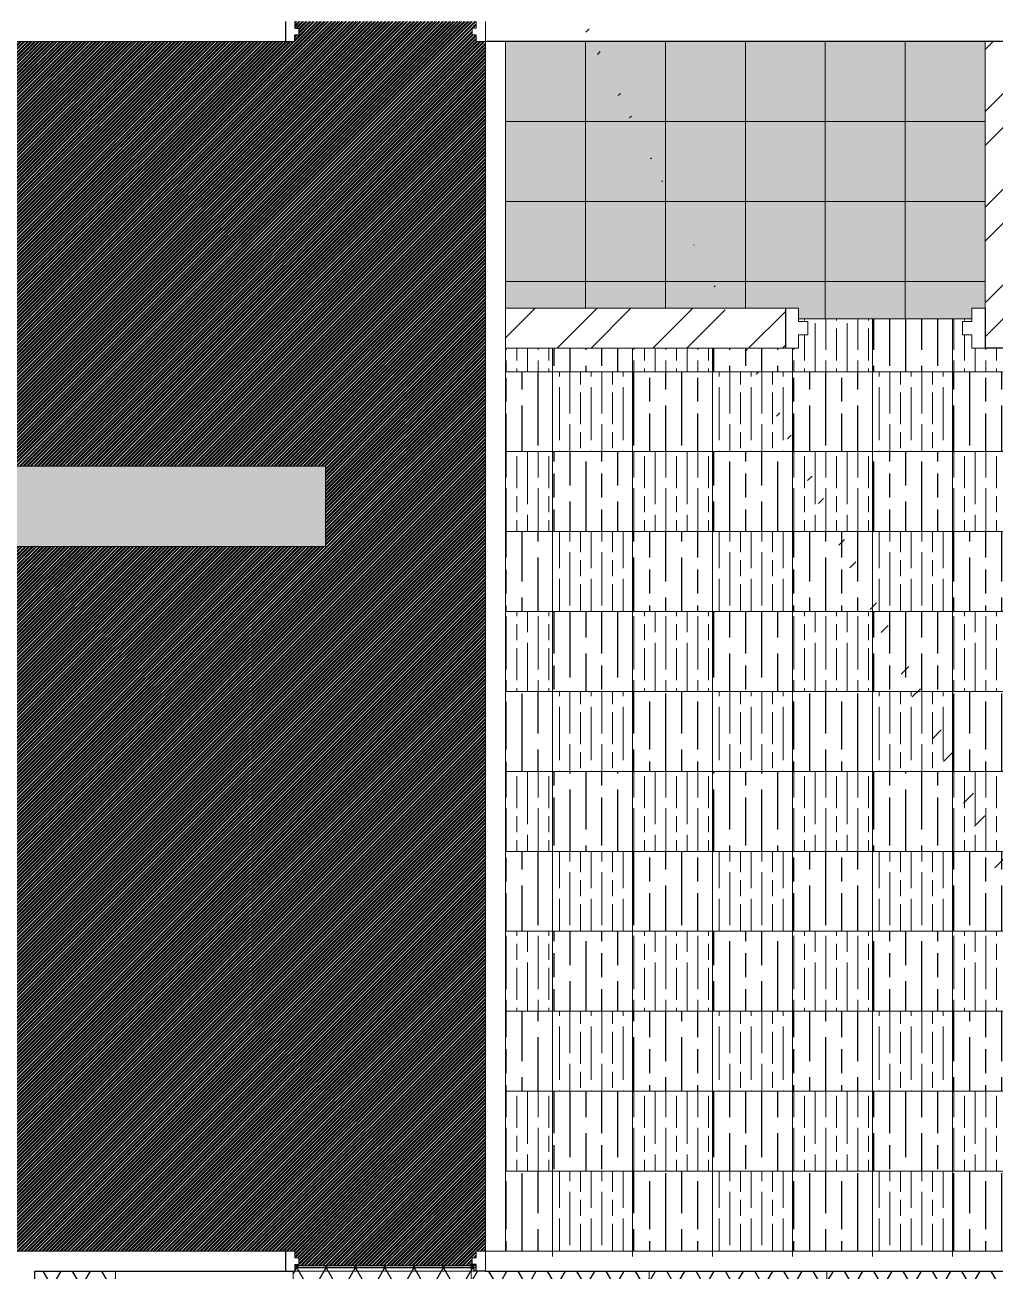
# Model space of a CAD drawing. Header units: millimetres. Extents: x 86441 to 190201, y 16532 to 98188.
# Drawn here: x 170754 to 174394, y 88460 to 93136 of the extents above; entities that cross this region are included whole.
import ezdxf

# ---------------------------------------------------------------- set-up
doc = ezdxf.new("R2010")
doc.units = ezdxf.units.MM
doc.header["$LTSCALE"] = 0.1
doc.layers.add('COLUMN', color=1, linetype='Continuous', lineweight=0)
pattern_1 = [(45, (64319.126, 59517.099), (-6.7351921, 6.7351921), []), (45, (64323.6165, 59517.099), (-6.7351921, 6.7351921), [])]
pattern_2 = [(90, (64319.13, 59517.1), (120, -7e-15), [200, -40]), (90, (64359.13, 59477.1), (120, -7e-15), [120, -30, 60, -30]), (90, (64399.13, 59417.1), (120, -7e-15), [200, -40])]
pattern_3 = [(90, (64319.13, 59517.1), (180, -1e-14), [300, -60]), (90, (64379.13, 59457.1), (180, -1e-14), [180, -45, 90, -45]), (90, (64439.13, 59367.1), (180, -1e-14), [300, -60])]

msp = doc.modelspace()

# ---------------------------------------------------------------- hatches: boundary and pattern name
at = {"true_color": 0x939598, "transparency": 33554687}
h = msp.add_hatch(dxfattribs=at)
h.set_pattern_fill('ANSI32', color=252)
h.set_pattern_definition(pattern_1)
h.paths.add_polyline_path([(172482, 93073.4), (172447, 93073.4), (172447, 93098.4), (172432, 93098.4), (172432, 93123.4), (172447, 93123.4), (172447, 93148.4), (172428.6, 93148.4), (171767, 93148.4), (171767, 93123.4), (171782, 93123.4), (171782, 93098.4), (171767, 93098.4), (171767, 93073.4), (171732, 93073.4), (171019, 93073.4), (170717, 93073.4), (170717, 91480.7), (171882, 91480.7), (171882, 91178.7), (170717, 91178.7), (170717, 90933.7), (170717, 90178.7), (170717, 90078.7), (170717, 88534.7), (171019, 88534.7), (171767, 88534.7), (171767, 88509.7), (171782, 88509.7), (171782, 88479.7), (172428.6, 88479.7), (172432, 88479.7), (172432, 88509.7), (172447, 88509.7), (172447, 88534.7), (172482, 88534.7)])
at = {"lineweight": 0, "true_color": 0x939598, "transparency": 33554658}
h = msp.add_hatch(color=252, dxfattribs=at)
h.dxf.hatch_style = 1
h.paths.add_polyline_path([(172857, 93073.4), (172557, 93073.4), (172557, 92773.4), (172857, 92773.4)])
at = {"true_color": 0x000000, "transparency": 33554687}
h = msp.add_hatch(color=18, dxfattribs=at)
h.dxf.hatch_style = 1
h.paths.add_polyline_path([(173157, 93073.4), (172857, 93073.4), (172857, 92773.4), (173157, 92773.4)])
at = {"lineweight": 0, "true_color": 0x939598, "transparency": 33554658}
h = msp.add_hatch(color=252, dxfattribs=at)
h.dxf.hatch_style = 1
h.paths.add_polyline_path([(173457, 93073.4), (173157, 93073.4), (173157, 92773.4), (173457, 92773.4)])
at = {"true_color": 0x000000, "transparency": 33554687}
h = msp.add_hatch(color=18, dxfattribs=at)
h.dxf.hatch_style = 1
h.paths.add_polyline_path([(173757, 93073.4), (173457, 93073.4), (173457, 92773.4), (173757, 92773.4)])
at = {"lineweight": 0, "true_color": 0x939598, "transparency": 33554658}
h = msp.add_hatch(color=252, dxfattribs=at)
h.dxf.hatch_style = 1
h.paths.add_polyline_path([(174057, 93073.4), (173757, 93073.4), (173757, 92773.4), (174057, 92773.4)])
at = {"true_color": 0x000000, "transparency": 33554687}
h = msp.add_hatch(color=18, dxfattribs=at)
h.dxf.hatch_style = 1
h.paths.add_polyline_path([(174357, 93073.4), (174057, 93073.4), (174057, 92773.4), (174357, 92773.4)])
h = msp.add_hatch(color=18, dxfattribs=at)
h.dxf.hatch_style = 1
h.paths.add_polyline_path([(172857, 92773.4), (172557, 92773.4), (172557, 92473.4), (172857, 92473.4)])
at = {"lineweight": 0, "true_color": 0x939598, "transparency": 33554658}
h = msp.add_hatch(color=252, dxfattribs=at)
h.dxf.hatch_style = 1
h.paths.add_polyline_path([(173157, 92773.4), (172857, 92773.4), (172857, 92473.4), (173157, 92473.4)])
at = {"true_color": 0x000000, "transparency": 33554687}
h = msp.add_hatch(color=18, dxfattribs=at)
h.dxf.hatch_style = 1
h.paths.add_polyline_path([(173457, 92773.4), (173157, 92773.4), (173157, 92473.4), (173457, 92473.4)])
at = {"lineweight": 0, "true_color": 0x939598, "transparency": 33554658}
h = msp.add_hatch(color=252, dxfattribs=at)
h.dxf.hatch_style = 1
h.paths.add_polyline_path([(173757, 92773.4), (173457, 92773.4), (173457, 92473.4), (173757, 92473.4)])
at = {"true_color": 0x000000, "transparency": 33554687}
h = msp.add_hatch(color=18, dxfattribs=at)
h.dxf.hatch_style = 1
h.paths.add_polyline_path([(174057, 92773.4), (173757, 92773.4), (173757, 92473.4), (174057, 92473.4)])
at = {"lineweight": 0, "true_color": 0x939598, "transparency": 33554658}
h = msp.add_hatch(color=252, dxfattribs=at)
h.dxf.hatch_style = 1
h.paths.add_polyline_path([(174357, 92773.4), (174057, 92773.4), (174057, 92473.4), (174357, 92473.4)])
h = msp.add_hatch(color=252, dxfattribs=at)
h.dxf.hatch_style = 1
h.paths.add_polyline_path([(172857, 92473.4), (172557, 92473.4), (172557, 92173.4), (172857, 92173.4)])
at = {"true_color": 0x000000, "transparency": 33554687}
h = msp.add_hatch(color=18, dxfattribs=at)
h.dxf.hatch_style = 1
h.paths.add_polyline_path([(173157, 92473.4), (172857, 92473.4), (172857, 92173.4), (173157, 92173.4)])
at = {"lineweight": 0, "true_color": 0x939598, "transparency": 33554658}
h = msp.add_hatch(color=252, dxfattribs=at)
h.dxf.hatch_style = 1
h.paths.add_polyline_path([(173457, 92473.4), (173157, 92473.4), (173157, 92173.4), (173457, 92173.4)])
at = {"true_color": 0x000000, "transparency": 33554687}
h = msp.add_hatch(color=18, dxfattribs=at)
h.dxf.hatch_style = 1
h.paths.add_polyline_path([(173757, 92473.4), (173457, 92473.4), (173457, 92173.4), (173757, 92173.4)])
at = {"lineweight": 0, "true_color": 0x939598, "transparency": 33554658}
h = msp.add_hatch(color=252, dxfattribs=at)
h.dxf.hatch_style = 1
h.paths.add_polyline_path([(174057, 92473.4), (173757, 92473.4), (173757, 92173.4), (174057, 92173.4)])
at = {"true_color": 0x000000, "transparency": 33554687}
h = msp.add_hatch(color=18, dxfattribs=at)
h.dxf.hatch_style = 1
h.paths.add_polyline_path([(174357, 92473.4), (174057, 92473.4), (174057, 92173.4), (174357, 92173.4)])
h = msp.add_hatch(color=18, dxfattribs=at)
h.dxf.hatch_style = 1
h.paths.add_polyline_path([(172857, 92173.4), (172557, 92173.4), (172557, 92073.4), (172857, 92073.4)])
at = {"lineweight": 0, "true_color": 0x939598, "transparency": 33554658}
h = msp.add_hatch(color=252, dxfattribs=at)
h.dxf.hatch_style = 1
h.paths.add_polyline_path([(173157, 92173.4), (172857, 92173.4), (172857, 92073.4), (173157, 92073.4)])
at = {"true_color": 0x000000, "transparency": 33554687}
h = msp.add_hatch(color=18, dxfattribs=at)
h.dxf.hatch_style = 1
h.paths.add_polyline_path([(173457, 92173.4), (173157, 92173.4), (173157, 92073.4), (173457, 92073.4)])
at = {"lineweight": 0, "true_color": 0x939598, "transparency": 33554658}
h = msp.add_hatch(color=252, dxfattribs=at)
h.dxf.hatch_style = 1
h.paths.add_polyline_path([(173757, 92173.4), (173457, 92173.4), (173457, 92073.4), (173657, 92073.4), (173657, 92033.4), (173757, 92033.4)])
at = {"true_color": 0x000000, "transparency": 33554687}
h = msp.add_hatch(color=18, dxfattribs=at)
h.dxf.hatch_style = 1
h.paths.add_polyline_path([(174057, 92173.4), (173757, 92173.4), (173757, 92033.4), (174057, 92033.4)])
at = {"lineweight": 0, "true_color": 0x939598, "transparency": 33554658}
h = msp.add_hatch(color=252, dxfattribs=at)
h.dxf.hatch_style = 1
h.paths.add_polyline_path([(174357, 92173.4), (174057, 92173.4), (174057, 92033.4), (174307, 92033.4), (174307, 92073.4), (174357, 92073.4)])
at = {"lineweight": 0, "true_color": 0x636466, "transparency": 33554687}
h = msp.add_hatch(dxfattribs=at)
h.set_pattern_fill('GOST_WOOD', color=251, scale=20)
h.set_pattern_definition(pattern_2)
h.paths.add_polyline_path([(174534, 92134.7), (174507, 92134.7), (174507, 91923.4), (174357, 91923.4), (174307, 91923.4), (174307, 91973.4), (174272, 91973.4), (174272, 92023.4), (174307, 92023.4), (174307, 92033.4), (174234, 92033.4), (174234, 91834.7), (174534, 91834.7)])
h = msp.add_hatch(dxfattribs=at)
h.set_pattern_fill('GOST_WOOD', color=251, scale=20)
h.set_pattern_definition(pattern_2)
h.paths.add_polyline_path([(173934, 92033.4), (173657, 92033.4), (173657, 92023.4), (173692, 92023.4), (173692, 91973.4), (173657, 91973.4), (173657, 91923.4), (173634, 91923.4), (173634, 91834.7), (173934, 91834.7)])
at = {"true_color": 0xffffff, "transparency": 33554610}
h = msp.add_hatch(dxfattribs=at)
h.set_pattern_fill('GOST_WOOD', scale=30)
h.set_pattern_definition(pattern_3)
h.paths.add_polyline_path([(174234, 92033.4), (173934, 92033.4), (173934, 91834.7), (174234, 91834.7)])
at = {"lineweight": 0, "true_color": 0x636466, "transparency": 33554687}
h = msp.add_hatch(dxfattribs=at)
h.set_pattern_fill('GOST_WOOD', color=251, scale=20)
h.set_pattern_definition(pattern_2)
h.paths.add_polyline_path([(172734, 91923.4), (172557, 91923.4), (172557, 91834.7), (172734, 91834.7)])
at = {"true_color": 0xffffff, "transparency": 33554610}
h = msp.add_hatch(dxfattribs=at)
h.set_pattern_fill('GOST_WOOD', scale=30)
h.set_pattern_definition(pattern_3)
h.paths.add_polyline_path([(173034, 91923.4), (172734, 91923.4), (172734, 91834.7), (173034, 91834.7)])
at = {"lineweight": 0, "true_color": 0x636466, "transparency": 33554687}
h = msp.add_hatch(dxfattribs=at)
h.set_pattern_fill('GOST_WOOD', color=251, scale=20)
h.set_pattern_definition(pattern_2)
h.paths.add_polyline_path([(173334, 91923.4), (173034, 91923.4), (173034, 91834.7), (173334, 91834.7)])
at = {"true_color": 0xffffff, "transparency": 33554610}
h = msp.add_hatch(dxfattribs=at)
h.set_pattern_fill('GOST_WOOD', scale=30)
h.set_pattern_definition(pattern_3)
h.paths.add_polyline_path([(173634, 91923.4), (173607, 91923.4), (173334, 91923.4), (173334, 91834.7), (173634, 91834.7)])
h = msp.add_hatch(dxfattribs=at)
h.set_pattern_fill('GOST_WOOD', scale=30)
h.set_pattern_definition(pattern_3)
h.paths.add_polyline_path([(172734, 91834.7), (172557, 91834.7), (172557, 91534.7), (172734, 91534.7)])
at = {"lineweight": 0, "true_color": 0x636466, "transparency": 33554687}
h = msp.add_hatch(dxfattribs=at)
h.set_pattern_fill('GOST_WOOD', color=251, scale=20)
h.set_pattern_definition(pattern_2)
h.paths.add_polyline_path([(173034, 91834.7), (172734, 91834.7), (172734, 91534.7), (173034, 91534.7)])
at = {"true_color": 0xffffff, "transparency": 33554610}
h = msp.add_hatch(dxfattribs=at)
h.set_pattern_fill('GOST_WOOD', scale=30)
h.set_pattern_definition(pattern_3)
h.paths.add_polyline_path([(173334, 91834.7), (173034, 91834.7), (173034, 91534.7), (173334, 91534.7)])
at = {"lineweight": 0, "true_color": 0x636466, "transparency": 33554687}
h = msp.add_hatch(dxfattribs=at)
h.set_pattern_fill('GOST_WOOD', color=251, scale=20)
h.set_pattern_definition(pattern_2)
h.paths.add_polyline_path([(173634, 91834.7), (173334, 91834.7), (173334, 91534.7), (173634, 91534.7)])
at = {"true_color": 0xffffff, "transparency": 33554610}
h = msp.add_hatch(dxfattribs=at)
h.set_pattern_fill('GOST_WOOD', scale=30)
h.set_pattern_definition(pattern_3)
h.paths.add_polyline_path([(173934, 91834.7), (173634, 91834.7), (173634, 91534.7), (173934, 91534.7)])
at = {"lineweight": 0, "true_color": 0x636466, "transparency": 33554687}
h = msp.add_hatch(dxfattribs=at)
h.set_pattern_fill('GOST_WOOD', color=251, scale=20)
h.set_pattern_definition(pattern_2)
h.paths.add_polyline_path([(174234, 91834.7), (173934, 91834.7), (173934, 91534.7), (174234, 91534.7)])
at = {"true_color": 0xffffff, "transparency": 33554610}
h = msp.add_hatch(dxfattribs=at)
h.set_pattern_fill('GOST_WOOD', scale=30)
h.set_pattern_definition(pattern_3)
h.paths.add_polyline_path([(174534, 91834.7), (174234, 91834.7), (174234, 91534.7), (174534, 91534.7)])
at = {"lineweight": 0, "true_color": 0x636466, "transparency": 33554687}
h = msp.add_hatch(dxfattribs=at)
h.set_pattern_fill('GOST_WOOD', color=251, scale=20)
h.set_pattern_definition(pattern_2)
h.paths.add_polyline_path([(172734, 91534.7), (172557, 91534.7), (172557, 91234.7), (172734, 91234.7)])
at = {"true_color": 0xffffff, "transparency": 33554610}
h = msp.add_hatch(dxfattribs=at)
h.set_pattern_fill('GOST_WOOD', scale=30)
h.set_pattern_definition(pattern_3)
h.paths.add_polyline_path([(173034, 91534.7), (172734, 91534.7), (172734, 91234.7), (173034, 91234.7)])
at = {"lineweight": 0, "true_color": 0x636466, "transparency": 33554687}
h = msp.add_hatch(dxfattribs=at)
h.set_pattern_fill('GOST_WOOD', color=251, scale=20)
h.set_pattern_definition(pattern_2)
h.paths.add_polyline_path([(173334, 91534.7), (173034, 91534.7), (173034, 91234.7), (173334, 91234.7)])
at = {"true_color": 0xffffff, "transparency": 33554610}
h = msp.add_hatch(dxfattribs=at)
h.set_pattern_fill('GOST_WOOD', scale=30)
h.set_pattern_definition(pattern_3)
h.paths.add_polyline_path([(173634, 91534.7), (173334, 91534.7), (173334, 91234.7), (173634, 91234.7)])
at = {"lineweight": 0, "true_color": 0x636466, "transparency": 33554687}
h = msp.add_hatch(dxfattribs=at)
h.set_pattern_fill('GOST_WOOD', color=251, scale=20)
h.set_pattern_definition(pattern_2)
h.paths.add_polyline_path([(173934, 91534.7), (173634, 91534.7), (173634, 91234.7), (173934, 91234.7)])
at = {"true_color": 0xffffff, "transparency": 33554610}
h = msp.add_hatch(dxfattribs=at)
h.set_pattern_fill('GOST_WOOD', scale=30)
h.set_pattern_definition(pattern_3)
h.paths.add_polyline_path([(174234, 91534.7), (173934, 91534.7), (173934, 91234.7), (174234, 91234.7)])
at = {"lineweight": 0, "true_color": 0x636466, "transparency": 33554687}
h = msp.add_hatch(dxfattribs=at)
h.set_pattern_fill('GOST_WOOD', color=251, scale=20)
h.set_pattern_definition(pattern_2)
h.paths.add_polyline_path([(174534, 91534.7), (174234, 91534.7), (174234, 91234.7), (174534, 91234.7)])
at = {"true_color": 0xffffff, "transparency": 33554610}
h = msp.add_hatch(dxfattribs=at)
h.set_pattern_fill('GOST_WOOD', scale=30)
h.set_pattern_definition(pattern_3)
h.paths.add_polyline_path([(172734, 91234.7), (172557, 91234.7), (172557, 90934.7), (172734, 90934.7)])
at = {"lineweight": 0, "true_color": 0x636466, "transparency": 33554687}
h = msp.add_hatch(dxfattribs=at)
h.set_pattern_fill('GOST_WOOD', color=251, scale=20)
h.set_pattern_definition(pattern_2)
h.paths.add_polyline_path([(173034, 91234.7), (172734, 91234.7), (172734, 90934.7), (173034, 90934.7)])
at = {"true_color": 0xffffff, "transparency": 33554610}
h = msp.add_hatch(dxfattribs=at)
h.set_pattern_fill('GOST_WOOD', scale=30)
h.set_pattern_definition(pattern_3)
h.paths.add_polyline_path([(173334, 91234.7), (173034, 91234.7), (173034, 90934.7), (173334, 90934.7)])
at = {"lineweight": 0, "true_color": 0x636466, "transparency": 33554687}
h = msp.add_hatch(dxfattribs=at)
h.set_pattern_fill('GOST_WOOD', color=251, scale=20)
h.set_pattern_definition(pattern_2)
h.paths.add_polyline_path([(173634, 91234.7), (173334, 91234.7), (173334, 90934.7), (173634, 90934.7)])
at = {"true_color": 0xffffff, "transparency": 33554610}
h = msp.add_hatch(dxfattribs=at)
h.set_pattern_fill('GOST_WOOD', scale=30)
h.set_pattern_definition(pattern_3)
h.paths.add_polyline_path([(173934, 91234.7), (173634, 91234.7), (173634, 90934.7), (173934, 90934.7)])
at = {"lineweight": 0, "true_color": 0x636466, "transparency": 33554687}
h = msp.add_hatch(dxfattribs=at)
h.set_pattern_fill('GOST_WOOD', color=251, scale=20)
h.set_pattern_definition(pattern_2)
h.paths.add_polyline_path([(174234, 91234.7), (173934, 91234.7), (173934, 90934.7), (174234, 90934.7)])
at = {"true_color": 0xffffff, "transparency": 33554610}
h = msp.add_hatch(dxfattribs=at)
h.set_pattern_fill('GOST_WOOD', scale=30)
h.set_pattern_definition(pattern_3)
h.paths.add_polyline_path([(174534, 91234.7), (174234, 91234.7), (174234, 90934.7), (174534, 90934.7)])
at = {"lineweight": 0, "true_color": 0x636466, "transparency": 33554687}
h = msp.add_hatch(dxfattribs=at)
h.set_pattern_fill('GOST_WOOD', color=251, scale=20)
h.set_pattern_definition(pattern_2)
h.paths.add_polyline_path([(172734, 90934.7), (172557, 90934.7), (172557, 90634.7), (172734, 90634.7)])
at = {"true_color": 0xffffff, "transparency": 33554610}
h = msp.add_hatch(dxfattribs=at)
h.set_pattern_fill('GOST_WOOD', scale=30)
h.set_pattern_definition(pattern_3)
h.paths.add_polyline_path([(173034, 90934.7), (172734, 90934.7), (172734, 90634.7), (173034, 90634.7)])
at = {"lineweight": 0, "true_color": 0x636466, "transparency": 33554687}
h = msp.add_hatch(dxfattribs=at)
h.set_pattern_fill('GOST_WOOD', color=251, scale=20)
h.set_pattern_definition(pattern_2)
h.paths.add_polyline_path([(173334, 90934.7), (173034, 90934.7), (173034, 90634.7), (173334, 90634.7)])
at = {"true_color": 0xffffff, "transparency": 33554610}
h = msp.add_hatch(dxfattribs=at)
h.set_pattern_fill('GOST_WOOD', scale=30)
h.set_pattern_definition(pattern_3)
h.paths.add_polyline_path([(173634, 90934.7), (173334, 90934.7), (173334, 90634.7), (173634, 90634.7)])
at = {"lineweight": 0, "true_color": 0x636466, "transparency": 33554687}
h = msp.add_hatch(dxfattribs=at)
h.set_pattern_fill('GOST_WOOD', color=251, scale=20)
h.set_pattern_definition(pattern_2)
h.paths.add_polyline_path([(173934, 90934.7), (173634, 90934.7), (173634, 90634.7), (173934, 90634.7)])
at = {"true_color": 0xffffff, "transparency": 33554610}
h = msp.add_hatch(dxfattribs=at)
h.set_pattern_fill('GOST_WOOD', scale=30)
h.set_pattern_definition(pattern_3)
h.paths.add_polyline_path([(174234, 90934.7), (173934, 90934.7), (173934, 90634.7), (174234, 90634.7)])
at = {"lineweight": 0, "true_color": 0x636466, "transparency": 33554687}
h = msp.add_hatch(dxfattribs=at)
h.set_pattern_fill('GOST_WOOD', color=251, scale=20)
h.set_pattern_definition(pattern_2)
h.paths.add_polyline_path([(174534, 90934.7), (174234, 90934.7), (174234, 90634.7), (174534, 90634.7)])
at = {"true_color": 0xffffff, "transparency": 33554610}
h = msp.add_hatch(dxfattribs=at)
h.set_pattern_fill('GOST_WOOD', scale=30)
h.set_pattern_definition(pattern_3)
h.paths.add_polyline_path([(172734, 90634.7), (172557, 90634.7), (172557, 90334.7), (172734, 90334.7)])
at = {"lineweight": 0, "true_color": 0x636466, "transparency": 33554687}
h = msp.add_hatch(dxfattribs=at)
h.set_pattern_fill('GOST_WOOD', color=251, scale=20)
h.set_pattern_definition(pattern_2)
h.paths.add_polyline_path([(173034, 90634.7), (172734, 90634.7), (172734, 90334.7), (173034, 90334.7)])
at = {"true_color": 0xffffff, "transparency": 33554610}
h = msp.add_hatch(dxfattribs=at)
h.set_pattern_fill('GOST_WOOD', scale=30)
h.set_pattern_definition(pattern_3)
h.paths.add_polyline_path([(173334, 90634.7), (173034, 90634.7), (173034, 90334.7), (173334, 90334.7)])
at = {"lineweight": 0, "true_color": 0x636466, "transparency": 33554687}
h = msp.add_hatch(dxfattribs=at)
h.set_pattern_fill('GOST_WOOD', color=251, scale=20)
h.set_pattern_definition(pattern_2)
h.paths.add_polyline_path([(173634, 90634.7), (173334, 90634.7), (173334, 90334.7), (173634, 90334.7)])
at = {"true_color": 0xffffff, "transparency": 33554610}
h = msp.add_hatch(dxfattribs=at)
h.set_pattern_fill('GOST_WOOD', scale=30)
h.set_pattern_definition(pattern_3)
h.paths.add_polyline_path([(173934, 90634.7), (173634, 90634.7), (173634, 90334.7), (173934, 90334.7)])
at = {"lineweight": 0, "true_color": 0x636466, "transparency": 33554687}
h = msp.add_hatch(dxfattribs=at)
h.set_pattern_fill('GOST_WOOD', color=251, scale=20)
h.set_pattern_definition(pattern_2)
h.paths.add_polyline_path([(174234, 90634.7), (173934, 90634.7), (173934, 90334.7), (174234, 90334.7)])
at = {"true_color": 0xffffff, "transparency": 33554610}
h = msp.add_hatch(dxfattribs=at)
h.set_pattern_fill('GOST_WOOD', scale=30)
h.set_pattern_definition(pattern_3)
h.paths.add_polyline_path([(174534, 90634.7), (174234, 90634.7), (174234, 90334.7), (174534, 90334.7)])
at = {"lineweight": 0, "true_color": 0x636466, "transparency": 33554687}
h = msp.add_hatch(dxfattribs=at)
h.set_pattern_fill('GOST_WOOD', color=251, scale=20)
h.set_pattern_definition(pattern_2)
h.paths.add_polyline_path([(172734, 90334.7), (172557, 90334.7), (172557, 90034.7), (172734, 90034.7)])
at = {"true_color": 0xffffff, "transparency": 33554610}
h = msp.add_hatch(dxfattribs=at)
h.set_pattern_fill('GOST_WOOD', scale=30)
h.set_pattern_definition(pattern_3)
h.paths.add_polyline_path([(173034, 90334.7), (172734, 90334.7), (172734, 90034.7), (173034, 90034.7)])
at = {"lineweight": 0, "true_color": 0x636466, "transparency": 33554687}
h = msp.add_hatch(dxfattribs=at)
h.set_pattern_fill('GOST_WOOD', color=251, scale=20)
h.set_pattern_definition(pattern_2)
h.paths.add_polyline_path([(173334, 90334.7), (173034, 90334.7), (173034, 90034.7), (173334, 90034.7)])
at = {"true_color": 0xffffff, "transparency": 33554610}
h = msp.add_hatch(dxfattribs=at)
h.set_pattern_fill('GOST_WOOD', scale=30)
h.set_pattern_definition(pattern_3)
h.paths.add_polyline_path([(173634, 90334.7), (173334, 90334.7), (173334, 90034.7), (173634, 90034.7)])
at = {"lineweight": 0, "true_color": 0x636466, "transparency": 33554687}
h = msp.add_hatch(dxfattribs=at)
h.set_pattern_fill('GOST_WOOD', color=251, scale=20)
h.set_pattern_definition(pattern_2)
h.paths.add_polyline_path([(173934, 90334.7), (173634, 90334.7), (173634, 90034.7), (173934, 90034.7)])
at = {"true_color": 0xffffff, "transparency": 33554610}
h = msp.add_hatch(dxfattribs=at)
h.set_pattern_fill('GOST_WOOD', scale=30)
h.set_pattern_definition(pattern_3)
h.paths.add_polyline_path([(174234, 90334.7), (173934, 90334.7), (173934, 90034.7), (174234, 90034.7)])
at = {"lineweight": 0, "true_color": 0x636466, "transparency": 33554687}
h = msp.add_hatch(dxfattribs=at)
h.set_pattern_fill('GOST_WOOD', color=251, scale=20)
h.set_pattern_definition(pattern_2)
h.paths.add_polyline_path([(174534, 90334.7), (174234, 90334.7), (174234, 90034.7), (174534, 90034.7)])
at = {"true_color": 0xffffff, "transparency": 33554610}
h = msp.add_hatch(dxfattribs=at)
h.set_pattern_fill('GOST_WOOD', scale=30)
h.set_pattern_definition(pattern_3)
h.paths.add_polyline_path([(172734, 90034.7), (172557, 90034.7), (172557, 89734.7), (172734, 89734.7)])
at = {"lineweight": 0, "true_color": 0x636466, "transparency": 33554687}
h = msp.add_hatch(dxfattribs=at)
h.set_pattern_fill('GOST_WOOD', color=251, scale=20)
h.set_pattern_definition(pattern_2)
h.paths.add_polyline_path([(173034, 90034.7), (172734, 90034.7), (172734, 89734.7), (173034, 89734.7)])
at = {"true_color": 0xffffff, "transparency": 33554610}
h = msp.add_hatch(dxfattribs=at)
h.set_pattern_fill('GOST_WOOD', scale=30)
h.set_pattern_definition(pattern_3)
h.paths.add_polyline_path([(173334, 90034.7), (173034, 90034.7), (173034, 89734.7), (173334, 89734.7)])
at = {"lineweight": 0, "true_color": 0x636466, "transparency": 33554687}
h = msp.add_hatch(dxfattribs=at)
h.set_pattern_fill('GOST_WOOD', color=251, scale=20)
h.set_pattern_definition(pattern_2)
h.paths.add_polyline_path([(173634, 90034.7), (173334, 90034.7), (173334, 89734.7), (173634, 89734.7)])
at = {"true_color": 0xffffff, "transparency": 33554610}
h = msp.add_hatch(dxfattribs=at)
h.set_pattern_fill('GOST_WOOD', scale=30)
h.set_pattern_definition(pattern_3)
h.paths.add_polyline_path([(173934, 90034.7), (173634, 90034.7), (173634, 89734.7), (173934, 89734.7)])
at = {"lineweight": 0, "true_color": 0x636466, "transparency": 33554687}
h = msp.add_hatch(dxfattribs=at)
h.set_pattern_fill('GOST_WOOD', color=251, scale=20)
h.set_pattern_definition(pattern_2)
h.paths.add_polyline_path([(174234, 90034.7), (173934, 90034.7), (173934, 89734.7), (174234, 89734.7)])
at = {"true_color": 0xffffff, "transparency": 33554610}
h = msp.add_hatch(dxfattribs=at)
h.set_pattern_fill('GOST_WOOD', scale=30)
h.set_pattern_definition(pattern_3)
h.paths.add_polyline_path([(174534, 90034.7), (174234, 90034.7), (174234, 89734.7), (174534, 89734.7)])
at = {"lineweight": 0, "true_color": 0x636466, "transparency": 33554687}
h = msp.add_hatch(dxfattribs=at)
h.set_pattern_fill('GOST_WOOD', color=251, scale=20)
h.set_pattern_definition(pattern_2)
h.paths.add_polyline_path([(172734, 89734.7), (172557, 89734.7), (172557, 89434.7), (172734, 89434.7)])
at = {"true_color": 0xffffff, "transparency": 33554610}
h = msp.add_hatch(dxfattribs=at)
h.set_pattern_fill('GOST_WOOD', scale=30)
h.set_pattern_definition(pattern_3)
h.paths.add_polyline_path([(173034, 89734.7), (172734, 89734.7), (172734, 89434.7), (173034, 89434.7)])
at = {"lineweight": 0, "true_color": 0x636466, "transparency": 33554687}
h = msp.add_hatch(dxfattribs=at)
h.set_pattern_fill('GOST_WOOD', color=251, scale=20)
h.set_pattern_definition(pattern_2)
h.paths.add_polyline_path([(173334, 89734.7), (173034, 89734.7), (173034, 89434.7), (173334, 89434.7)])
at = {"true_color": 0xffffff, "transparency": 33554610}
h = msp.add_hatch(dxfattribs=at)
h.set_pattern_fill('GOST_WOOD', scale=30)
h.set_pattern_definition(pattern_3)
h.paths.add_polyline_path([(173634, 89734.7), (173334, 89734.7), (173334, 89434.7), (173634, 89434.7)])
at = {"lineweight": 0, "true_color": 0x636466, "transparency": 33554687}
h = msp.add_hatch(dxfattribs=at)
h.set_pattern_fill('GOST_WOOD', color=251, scale=20)
h.set_pattern_definition(pattern_2)
h.paths.add_polyline_path([(173934, 89734.7), (173634, 89734.7), (173634, 89434.7), (173934, 89434.7)])
at = {"true_color": 0xffffff, "transparency": 33554610}
h = msp.add_hatch(dxfattribs=at)
h.set_pattern_fill('GOST_WOOD', scale=30)
h.set_pattern_definition(pattern_3)
h.paths.add_polyline_path([(174234, 89734.7), (173934, 89734.7), (173934, 89434.7), (174234, 89434.7)])
at = {"lineweight": 0, "true_color": 0x636466, "transparency": 33554687}
h = msp.add_hatch(dxfattribs=at)
h.set_pattern_fill('GOST_WOOD', color=251, scale=20)
h.set_pattern_definition(pattern_2)
h.paths.add_polyline_path([(174534, 89734.7), (174234, 89734.7), (174234, 89434.7), (174534, 89434.7)])
at = {"true_color": 0xffffff, "transparency": 33554610}
h = msp.add_hatch(dxfattribs=at)
h.set_pattern_fill('GOST_WOOD', scale=30)
h.set_pattern_definition(pattern_3)
h.paths.add_polyline_path([(172734, 89434.7), (172557, 89434.7), (172557, 89134.7), (172734, 89134.7)])
at = {"lineweight": 0, "true_color": 0x636466, "transparency": 33554687}
h = msp.add_hatch(dxfattribs=at)
h.set_pattern_fill('GOST_WOOD', color=251, scale=20)
h.set_pattern_definition(pattern_2)
h.paths.add_polyline_path([(173034, 89434.7), (172734, 89434.7), (172734, 89134.7), (173034, 89134.7)])
at = {"true_color": 0xffffff, "transparency": 33554610}
h = msp.add_hatch(dxfattribs=at)
h.set_pattern_fill('GOST_WOOD', scale=30)
h.set_pattern_definition(pattern_3)
h.paths.add_polyline_path([(173334, 89434.7), (173034, 89434.7), (173034, 89134.7), (173334, 89134.7)])
at = {"lineweight": 0, "true_color": 0x636466, "transparency": 33554687}
h = msp.add_hatch(dxfattribs=at)
h.set_pattern_fill('GOST_WOOD', color=251, scale=20)
h.set_pattern_definition(pattern_2)
h.paths.add_polyline_path([(173634, 89434.7), (173334, 89434.7), (173334, 89134.7), (173634, 89134.7)])
at = {"true_color": 0xffffff, "transparency": 33554610}
h = msp.add_hatch(dxfattribs=at)
h.set_pattern_fill('GOST_WOOD', scale=30)
h.set_pattern_definition(pattern_3)
h.paths.add_polyline_path([(173934, 89434.7), (173634, 89434.7), (173634, 89134.7), (173934, 89134.7)])
at = {"lineweight": 0, "true_color": 0x636466, "transparency": 33554687}
h = msp.add_hatch(dxfattribs=at)
h.set_pattern_fill('GOST_WOOD', color=251, scale=20)
h.set_pattern_definition(pattern_2)
h.paths.add_polyline_path([(174234, 89434.7), (173934, 89434.7), (173934, 89134.7), (174234, 89134.7)])
at = {"true_color": 0xffffff, "transparency": 33554610}
h = msp.add_hatch(dxfattribs=at)
h.set_pattern_fill('GOST_WOOD', scale=30)
h.set_pattern_definition(pattern_3)
h.paths.add_polyline_path([(174534, 89434.7), (174234, 89434.7), (174234, 89134.7), (174534, 89134.7)])
at = {"lineweight": 0, "true_color": 0x636466, "transparency": 33554687}
h = msp.add_hatch(dxfattribs=at)
h.set_pattern_fill('GOST_WOOD', color=251, scale=20)
h.set_pattern_definition(pattern_2)
h.paths.add_polyline_path([(172734, 89134.7), (172557, 89134.7), (172557, 88834.7), (172734, 88834.7)])
at = {"true_color": 0xffffff, "transparency": 33554610}
h = msp.add_hatch(dxfattribs=at)
h.set_pattern_fill('GOST_WOOD', scale=30)
h.set_pattern_definition(pattern_3)
h.paths.add_polyline_path([(173034, 89134.7), (172734, 89134.7), (172734, 88834.7), (173034, 88834.7)])
at = {"lineweight": 0, "true_color": 0x636466, "transparency": 33554687}
h = msp.add_hatch(dxfattribs=at)
h.set_pattern_fill('GOST_WOOD', color=251, scale=20)
h.set_pattern_definition(pattern_2)
h.paths.add_polyline_path([(173334, 89134.7), (173034, 89134.7), (173034, 88834.7), (173334, 88834.7)])
at = {"true_color": 0xffffff, "transparency": 33554610}
h = msp.add_hatch(dxfattribs=at)
h.set_pattern_fill('GOST_WOOD', scale=30)
h.set_pattern_definition(pattern_3)
h.paths.add_polyline_path([(173634, 89134.7), (173334, 89134.7), (173334, 88834.7), (173634, 88834.7)])
at = {"lineweight": 0, "true_color": 0x636466, "transparency": 33554687}
h = msp.add_hatch(dxfattribs=at)
h.set_pattern_fill('GOST_WOOD', color=251, scale=20)
h.set_pattern_definition(pattern_2)
h.paths.add_polyline_path([(173934, 89134.7), (173634, 89134.7), (173634, 88834.7), (173934, 88834.7)])
at = {"true_color": 0xffffff, "transparency": 33554610}
h = msp.add_hatch(dxfattribs=at)
h.set_pattern_fill('GOST_WOOD', scale=30)
h.set_pattern_definition(pattern_3)
h.paths.add_polyline_path([(174234, 89134.7), (173934, 89134.7), (173934, 88834.7), (174234, 88834.7)])
at = {"lineweight": 0, "true_color": 0x636466, "transparency": 33554687}
h = msp.add_hatch(dxfattribs=at)
h.set_pattern_fill('GOST_WOOD', color=251, scale=20)
h.set_pattern_definition(pattern_2)
h.paths.add_polyline_path([(174534, 89134.7), (174234, 89134.7), (174234, 88834.7), (174534, 88834.7)])
at = {"true_color": 0xffffff, "transparency": 33554610}
h = msp.add_hatch(dxfattribs=at)
h.set_pattern_fill('GOST_WOOD', scale=30)
h.set_pattern_definition(pattern_3)
h.paths.add_polyline_path([(172734, 88834.7), (172557, 88834.7), (172557, 88534.7), (172734, 88534.7)])
at = {"lineweight": 0, "true_color": 0x636466, "transparency": 33554687}
h = msp.add_hatch(dxfattribs=at)
h.set_pattern_fill('GOST_WOOD', color=251, scale=20)
h.set_pattern_definition(pattern_2)
h.paths.add_polyline_path([(173034, 88834.7), (172734, 88834.7), (172734, 88534.7), (173034, 88534.7)])
at = {"true_color": 0xffffff, "transparency": 33554610}
h = msp.add_hatch(dxfattribs=at)
h.set_pattern_fill('GOST_WOOD', scale=30)
h.set_pattern_definition(pattern_3)
h.paths.add_polyline_path([(173334, 88834.7), (173034, 88834.7), (173034, 88534.7), (173334, 88534.7)])
at = {"lineweight": 0, "true_color": 0x636466, "transparency": 33554687}
h = msp.add_hatch(dxfattribs=at)
h.set_pattern_fill('GOST_WOOD', color=251, scale=20)
h.set_pattern_definition(pattern_2)
h.paths.add_polyline_path([(173634, 88834.7), (173334, 88834.7), (173334, 88534.7), (173634, 88534.7)])
at = {"true_color": 0xffffff, "transparency": 33554610}
h = msp.add_hatch(dxfattribs=at)
h.set_pattern_fill('GOST_WOOD', scale=30)
h.set_pattern_definition(pattern_3)
h.paths.add_polyline_path([(173934, 88834.7), (173634, 88834.7), (173634, 88534.7), (173934, 88534.7)])
at = {"lineweight": 0, "true_color": 0x636466, "transparency": 33554687}
h = msp.add_hatch(dxfattribs=at)
h.set_pattern_fill('GOST_WOOD', color=251, scale=20)
h.set_pattern_definition(pattern_2)
h.paths.add_polyline_path([(174234, 88834.7), (173934, 88834.7), (173934, 88534.7), (174234, 88534.7)])
at = {"true_color": 0xffffff, "transparency": 33554610}
h = msp.add_hatch(dxfattribs=at)
h.set_pattern_fill('GOST_WOOD', scale=30)
h.set_pattern_definition(pattern_3)
h.paths.add_polyline_path([(174534, 88834.7), (174234, 88834.7), (174234, 88534.7), (174534, 88534.7)])
at = {"true_color": 0x004a5e, "transparency": 33554572}
h = msp.add_hatch(dxfattribs=at)
h.set_pattern_fill('NET3', color=138, scale=30)
h.set_pattern_definition([(0, (64319.13, 59517.1), (0, 95.25), []), (60, (64319.13, 59517.1), (-82.48892, 47.625), []), (120, (64319.13, 59517.1), (-82.48892, -47.625), [])])
h.paths.add_polyline_path([(172447, 88479.7), (172428.6, 88479.7), (172428.6, 88459.7), (172447, 88459.7)])
h.paths.add_polyline_path([(172428.6, 88479.7), (171767, 88479.7), (171767, 88459.7), (172428.6, 88459.7)])
h.paths.add_polyline_path([(172428.6, 88459.7), (171761.3, 88459.7), (171761.3, 88197.3), (172428.6, 88197.3)])
at = {"true_color": 0x939598, "transparency": 33554687}
h = msp.add_hatch(dxfattribs=at)
h.set_pattern_fill('ANSI32', color=252)
h.set_pattern_definition(pattern_1)
h.paths.add_polyline_path([(171782, 88484.7), (171767, 88484.7), (171767, 88479.7), (171782, 88479.7)], flags=17)
h = msp.add_hatch(dxfattribs=at)
h.set_pattern_fill('ANSI32', color=252)
h.set_pattern_definition(pattern_1)
h.paths.add_polyline_path([(172447, 88484.7), (172432, 88484.7), (172432, 88479.7), (172447, 88479.7)], flags=17)
at = {"true_color": 0x004a5e, "transparency": 33554572}
h = msp.add_hatch(dxfattribs=at)
h.set_pattern_fill('NET3', color=138, scale=30)
h.set_pattern_definition([(0, (58781.73, 75446.75), (0, 95.25), []), (60, (58781.73, 75446.75), (-82.48892, 47.625), []), (120, (58781.73, 75446.75), (-82.48892, -47.625), [])])
h.paths.add_polyline_path([(171094, 88459.7), (170792, 88459.7), (170792, 88197.3), (171094, 88197.3)])
h = msp.add_hatch(dxfattribs=at)
h.set_pattern_fill('NET3', color=138, scale=30)
h.set_pattern_definition([(0, (60783.65, 75446.75), (0, 95.25), []), (60, (60783.65, 75446.75), (-82.48892, 47.625), []), (120, (60783.65, 75446.75), (-82.48892, -47.625), [])])
h.paths.add_polyline_path([(173095.9, 88459.7), (172428.6, 88459.7), (172428.6, 88197.3), (173095.9, 88197.3)])
h = msp.add_hatch(dxfattribs=at)
h.set_pattern_fill('NET3', color=138, scale=30)
h.set_pattern_definition([(0, (61450.95, 75446.75), (0, 95.25), []), (60, (61450.95, 75446.75), (-82.48892, 47.625), []), (120, (61450.95, 75446.75), (-82.48892, -47.625), [])])
h.paths.add_polyline_path([(173763.2, 88459.7), (173095.9, 88459.7), (173095.9, 88197.3), (173763.2, 88197.3)])
h = msp.add_hatch(dxfattribs=at)
h.set_pattern_fill('NET3', color=138, scale=30)
h.set_pattern_definition([(0, (62118.26, 75446.75), (0, 95.25), []), (60, (62118.26, 75446.75), (-82.48892, 47.625), []), (120, (62118.26, 75446.75), (-82.48892, -47.625), [])])
h.paths.add_polyline_path([(174430.5, 88459.7), (173763.2, 88459.7), (173763.2, 88197.3), (174430.5, 88197.3)])
at = {"layer": 'COLUMN', "true_color": 0xed1f24, "transparency": 33554687}
h = msp.add_hatch(dxfattribs=at)
h.set_pattern_fill('AR-CONC', color=240, scale=2)
h.set_pattern_definition([(50, (64319.13, 59517.1), (364.36934, -31.8782), [38.1, -419.1]), (355, (64319.13, 59517.1), (-70.4868, 382.1137), [30.48, -335.2812]), (100.45144, (64349.5, 59514.44), (293.8825, 350.2355), [32.38, -356.1805]), (46.1842, (64319.13, 59618.7), (542.158, -84.0847), [57.15, -628.65]), (96.63556, (64364.3, 59611.7), (474.8083, 494.8522), [48.57, -534.2712]), (351.18415, (64319.1, 59618.7), (474.8083, 494.8522), [45.72, -502.9195]), (21, (64369.93, 59593.3), (303.2288, -204.5304), [38.1, -419.1]), (326, (64369.93, 59593.3), (123.604, 368.3759), [30.48, -335.28]), (71.45144, (64395.2, 59576.25), (426.8328, 163.8455), [32.38, -356.1799]), (37.5, (64319.13, 59517.1), (6.1772, 169.11008), [0, -331.216, 0, -340.36, 0, -336.55]), (7.5, (64319.13, 59517.1), (133.63933, 200.36115), [0, -194.056, 0, -323.596, 0, -128.27]), (327.5, (64205.84, 59517.1), (271.18119, -11.45749), [0, -127, 0, -396.24, 0, -525.78]), (317.5, (64155.04, 59517.1), (296.25836, 50.853), [0, -165.1, 0, -263.144, 0, -373.38])])
h.paths.add_polyline_path([(171882, 91480.7), (170717, 91480.7), (170717, 91178.7), (171882, 91178.7)])
h.paths.add_polyline_path([(162418.7, 91220.6), (161253.7, 91220.6), (161253.7, 90918.6), (162416.7, 90918.6)])
h.paths.add_polyline_path([(153621.7, 96693.6), (152341.7, 96693.6), (152341.7, 96314.6), (153621.7, 96314.6), (153621.7, 96340.5)])
h.paths.add_polyline_path([(166967.7, 86283.6), (166584.7, 86283.6), (166584.7, 85052.6), (166967.7, 85052.6)])
h.paths.add_polyline_path([(161555.7, 86216.6), (161253.7, 86216.6), (161253.7, 85052.6), (161555.7, 85052.6)])
h.paths.add_polyline_path([(157693.7, 87150.6), (157391.7, 87150.6), (157391.7, 85986.6), (157693.7, 85986.6)])
h.paths.add_polyline_path([(153621.7, 86365.6), (152341.7, 86365.6), (152341.7, 85986.6), (153621.7, 85986.6)])
h.paths.add_polyline_path([(157693.7, 96463.6), (157693.7, 96693.6), (157391.7, 96693.6), (157391.7, 95529.6), (157693.7, 95529.6)])
h.paths.add_polyline_path([(161555.7, 96693.6), (161253.7, 96693.6), (161253.7, 95529.6), (161555.7, 95529.6)])
h.paths.add_polyline_path([(176431, 86543.7), (176201, 86543.7), (176048, 86543.7), (176048, 86206.4), (176048, 85542.7), (176048, 85312.7), (176431, 85312.7)])
h.paths.add_polyline_path([(171019, 86881.7), (170792, 86881.7), (170717, 86881.7), (170717, 86476.7), (170717, 85312.7), (171019, 85312.7), (171019, 85542.7)])
h.paths.add_polyline_path([(171019, 96723.7), (171019, 96953.7), (170717, 96953.7), (170717, 95789.7), (170792, 95789.7), (170792, 95790.5), (171019, 95790.5), (171019, 96454.1)])
at = {"layer": 'COLUMN', "lineweight": 9, "true_color": 0x636466, "transparency": 33554687}
h = msp.add_hatch(dxfattribs=at)
h.set_pattern_fill('STEEL', color=251, scale=80)
h.set_pattern_definition([(45, (64319.13, 59517.1), (-179.6051, 179.6051), []), (45, (64319.13, 59644.1), (-179.6051, 179.6051), [])])
h.paths.add_polyline_path([(164595.2, 86583.6), (164255.7, 86583.6), (164255.7, 86433.6), (164595.2, 86433.6)])
h.paths.add_polyline_path([(174507, 93073.4), (174357, 93073.4), (174357, 91923.4), (174507, 91923.4)], flags=17)
h.paths.add_polyline_path([(173607, 92073.4), (172557, 92073.4), (172557, 91923.4), (173607, 91923.4)], flags=17)
h.paths.add_polyline_path([(165970.7, 88424.6), (163243.7, 88424.6), (163243.7, 88274.6), (165970.7, 88274.6)])
h.paths.add_polyline_path([(164255.7, 86216.6), (164255.7, 86477), (164105.7, 86477), (164105.7, 86216.6), (164105.7, 85282.6), (164255.7, 85282.6)])
h.paths.add_polyline_path([(165495.2, 86482.6), (165345.2, 86482.6), (165345.2, 85282.6), (165495.2, 85282.6), (165495.2, 85783.1)])
h.paths.add_polyline_path([(164105.7, 86374.6), (163655.7, 86374.6), (163655.7, 86224.6), (164105.7, 86224.6)])
h.paths.add_polyline_path([(164255.7, 87374.6), (164105.7, 87374.6), (164105.7, 86989.1), (164255.7, 86989.1)])
h.paths.add_polyline_path([(164105.7, 87374.6), (162455.7, 87374.6), (162455.7, 87224.6), (164105.7, 87224.6)])
h.paths.add_polyline_path([(162905.7, 87224.6), (162755.7, 87224.6), (162755.7, 86224.6), (162905.7, 86224.6), (162905.7, 86374.6)])
h.paths.add_polyline_path([(166737.7, 86583.6), (166584.7, 86583.6), (166245.2, 86583.6), (166245.2, 86433.6), (166584.7, 86433.6), (166737.7, 86433.6)], flags=17)
h.paths.add_polyline_path([(157391.7, 86216.6), (153621.7, 86216.6), (153621.7, 85986.6), (157391.7, 85986.6)])
h.paths.add_polyline_path([(161253.7, 86216.6), (160954.7, 86216.6), (160954.7, 85986.6), (161253.7, 85986.6)])
h.paths.add_polyline_path([(158065.7, 86216.6), (157693.7, 86216.6), (157693.7, 85986.6), (158065.7, 85986.6)])
h.paths.add_polyline_path([(166584.7, 85282.6), (166309.8, 85282.6), (166309.8, 85052.6), (166584.7, 85052.6)])
h.paths.add_polyline_path([(165770.1, 85282.6), (165070.3, 85282.6), (165070.3, 85052.6), (165770.1, 85052.6)])
h.paths.add_polyline_path([(164524.9, 85282.6), (161555.7, 85282.6), (161555.7, 85052.6), (164524.9, 85052.6)])
h.paths.add_polyline_path([(166200.7, 88274.6), (165970.7, 88274.6), (165970.7, 87558.6), (166737.7, 87558.6), (166737.7, 86285.6), (166967.7, 86285.6), (166967.7, 87788.6), (166200.7, 87788.6)])
h.paths.add_polyline_path([(166200.7, 91516.6), (165970.7, 91516.6), (165970.7, 91163.6), (166200.7, 91163.6)])
h.paths.add_polyline_path([(166200.7, 96693.6), (165970.7, 96693.6), (165206.7, 96693.6), (165206.7, 96463.6), (165970.7, 96463.6), (165970.7, 94405.6), (166200.7, 94405.6)])
h.paths.add_polyline_path([(162317.7, 96693.6), (161555.7, 96693.6), (161555.7, 96463.6), (162317.7, 96463.6)])
h.paths.add_polyline_path([(158065.7, 96693.6), (157693.7, 96693.6), (157693.7, 96463.6), (158065.7, 96463.6)])
h.paths.add_polyline_path([(161253.7, 96693.6), (160954.7, 96693.6), (160954.7, 96463.6), (161253.7, 96463.6)])
h.paths.add_polyline_path([(157391.7, 96693.6), (153621.7, 96693.6), (153621.7, 96463.6), (157391.7, 96463.6)])
edge = h.paths.add_edge_path()
edge.add_line((176201, 86543.7), (176431, 86543.7))
edge.add_line((176204.2, 87817), (176201, 86538.2))
edge.add_line((176431, 88048.7), (176431, 86543.7))
edge.add_line((175664, 88048.7), (176431, 88048.7))
edge.add_line((175434.1, 87818.7), (176204.2, 87817))
edge.add_line((175664, 96953.7), (175664, 88048.7))
edge.add_line((175434.1, 96723.7), (175434.1, 87818.7))
edge.add_line((171019, 96953.7), (175664, 96953.7))
edge.add_line((171019, 96723.7), (175434.1, 96723.7))
edge.add_line((171019, 96953.7), (171019, 96723.7))
h.paths.add_polyline_path([(176048, 85542.7), (176048, 85312.7), (171019, 85312.7), (171019, 85542.7)])

# ---------------------------------------------------------------- linework, layer by layer
at = {"transparency": 33554687}
for p, q in [((171732, 93148.4), (171732, 93073.4)), ((171732, 93148.4), (171732, 93073.4)), ((173607, 92073.4), (173607, 91923.4)), ((173607, 92073.4), (173607, 91923.4)), ((174357, 92073.4), (174357, 91923.4)), ((174357, 92073.4), (174357, 91923.4)), ((171732, 88534.7), (171732, 88459.7)), ((170792, 86881.7), (170792, 88459.7))]:
    msp.add_line(p, q, dxfattribs=at)
at = {"color": 25, "transparency": 33554687}
for p, q in [((171732, 93148.4), (171732, 93073.4)), ((171767, 93148.4), (171767, 93123.4)), ((171767, 93123.4), (171782, 93123.4)), ((171782, 93123.4), (171782, 93098.4)), ((171732, 93073.4), (171767, 93073.4)), ((171767, 93073.4), (171767, 93098.4)), ((171767, 93098.4), (171782, 93098.4)), ((174719, 93073.4), (172482, 93073.4))]:
    msp.add_line(p, q, dxfattribs=at)
at = {"color": 25, "lineweight": 0, "transparency": 33554687}
for p, q in [((172447, 93123.4), (172432, 93123.4)), ((172432, 93123.4), (172432, 93098.4)), ((172447, 93148.4), (172447, 93123.4)), ((172482, 93148.4), (172482, 93073.4)), ((172482, 93148.4), (172482, 93073.4)), ((172482, 93148.4), (172482, 93073.4)), ((172447, 93098.4), (172432, 93098.4)), ((172447, 93073.4), (172447, 93098.4)), ((172482, 93073.4), (172447, 93073.4)), ((171732, 88534.7), (171732, 88459.7)), ((171732, 88534.7), (171767, 88534.7)), ((171767, 88534.7), (171767, 88509.7)), ((172447, 88534.7), (172447, 88509.7)), ((172482, 88534.7), (172447, 88534.7)), ((172482, 88534.7), (172482, 88459.7)), ((172482, 88534.7), (172482, 88459.7)), ((171767, 88509.7), (171782, 88509.7)), ((171767, 88459.7), (171767, 88484.7)), ((171767, 88484.7), (171782, 88484.7)), ((171782, 88509.7), (171782, 88484.7)), ((172447, 88509.7), (172432, 88509.7)), ((172432, 88509.7), (172432, 88484.7)), ((172447, 88484.7), (172432, 88484.7)), ((172447, 88459.7), (172447, 88484.7)), ((171732, 88459.7), (171767, 88459.7)), ((172447, 88459.7), (172482, 88459.7))]:
    msp.add_line(p, q, dxfattribs=at)
at = {"color": 25, "lineweight": 9, "transparency": 33554687}
for p, q in [((172482, 93148.4), (172482, 88459.7)), ((171019, 93073.4), (170717, 93073.4)), ((171767, 93073.4), (171019, 93073.4)), ((172557, 93073.4), (172557, 88534.7)), ((171019, 88534.7), (170717, 88534.7)), ((171767, 88534.7), (171019, 88534.7)), ((174719, 88534.7), (172482, 88534.7)), ((170792, 88459.7), (170792, 86881.7)), ((170792, 88459.7), (171732, 88459.7)), ((174684, 88459.7), (172482, 88459.7))]:
    msp.add_line(p, q, dxfattribs=at)
at = {"color": 252, "lineweight": 0, "true_color": 0x939598, "transparency": 33554687}
for p, q in [((172857, 93073.4), (172857, 92073.4)), ((173157, 93073.4), (173157, 92073.4)), ((173457, 93073.4), (173457, 92073.4)), ((173757, 93073.4), (173757, 92033.4)), ((174057, 93073.4), (174057, 92033.4)), ((174357, 92773.4), (172557, 92773.4)), ((174357, 92473.4), (172557, 92473.4)), ((174357, 92173.4), (172557, 92173.4))]:
    msp.add_line(p, q, dxfattribs=at)
at = {"color": 18, "lineweight": 0, "true_color": 0x000000, "transparency": 33554687}
for p, q in [((174357, 93073.4), (174357, 91923.4)), ((173657, 92073.4), (172557, 92073.4)), ((173657, 91923.4), (172557, 91923.4))]:
    msp.add_line(p, q, dxfattribs=at)
at = {"color": 25, "lineweight": 0, "true_color": 0xb06239, "transparency": 33554687}
for p, q in [((173607, 91923.4), (173607, 92073.4)), ((173607, 92073.4), (173657, 92073.4)), ((173657, 92073.4), (173657, 92023.4)), ((173657, 92033.4), (174307, 92033.4)), ((174357, 92073.4), (174307, 92073.4)), ((174307, 92073.4), (174307, 92023.4)), ((174357, 91923.4), (174357, 92073.4)), ((173657, 92023.4), (173692, 92023.4)), ((173692, 92023.4), (173692, 91973.4)), ((174307, 92023.4), (174272, 92023.4)), ((174272, 92023.4), (174272, 91973.4)), ((173657, 91923.4), (173657, 91973.4)), ((173657, 91973.4), (173692, 91973.4)), ((174307, 91973.4), (174272, 91973.4)), ((174307, 91923.4), (174307, 91973.4)), ((173607, 91923.4), (173657, 91923.4)), ((174357, 91923.4), (174307, 91923.4)), ((172447, 88479.7), (171767, 88479.7))]:
    msp.add_line(p, q, dxfattribs=at)
at = {"color": 251, "lineweight": 0, "true_color": 0x636466, "transparency": 33554687}
for p, q in [((173934, 92033.4), (173934, 88514.7)), ((174234, 92033.4), (174234, 88514.7)), ((172734, 91923.4), (172734, 88514.7)), ((173034, 91923.4), (173034, 88514.7)), ((173334, 91923.4), (173334, 88514.7)), ((173634, 91923.4), (173634, 88514.7)), ((175434, 91834.7), (172557, 91834.7)), ((175434, 91534.7), (172557, 91534.7)), ((175434, 91234.7), (172557, 91234.7)), ((175434, 90934.7), (172557, 90934.7)), ((175434, 90634.7), (172557, 90634.7)), ((175434, 90334.7), (172557, 90334.7)), ((175434, 90034.7), (172557, 90034.7)), ((175434, 89734.7), (172557, 89734.7)), ((175434, 89434.7), (172557, 89434.7)), ((175434, 89134.7), (172557, 89134.7)), ((175434, 88834.7), (172557, 88834.7))]:
    msp.add_line(p, q, dxfattribs=at)
at = {"color": 7, "true_color": 0xffffff, "transparency": 33554687}
for p, q in [((174507, 91923.4), (174357, 91923.4)), ((171767, 88534.7), (171767, 88534.7)), ((172447, 88534.7), (172447, 88534.7)), ((171767, 88479.7), (171782, 88479.7)), ((172447, 88479.7), (171767, 88479.7)), ((172447, 88484.7), (172432, 88484.7)), ((172447, 88459.7), (172447, 88484.7)), ((170792, 88459.7), (171767, 88459.7)), ((171732, 88459.7), (171767, 88459.7)), ((172482, 88459.7), (172447, 88459.7)), ((172482, 88459.7), (174684, 88459.7))]:
    msp.add_line(p, q, dxfattribs=at)
at = {"color": 251, "true_color": 0x524d49, "transparency": 33554687}
msp.add_line((171094, 88459.7), (171394, 88459.7), dxfattribs=at)
at = {"color": 18, "lineweight": 0, "true_color": 0x000000, "transparency": 33554687}
for points in [[(171767, 88459.7), (172428.6, 88459.7), (172428.6, 88479.7), (171767, 88479.7)], [(170792, 88197.3), (171094, 88197.3), (171094, 88459.7), (170792, 88459.7)], [(171761.3, 88197.3), (172428.6, 88197.3), (172428.6, 88459.7), (171761.3, 88459.7)], [(172428.6, 88197.3), (173095.9, 88197.3), (173095.9, 88459.7), (172428.6, 88459.7)], [(173095.9, 88197.3), (173763.2, 88197.3), (173763.2, 88459.7), (173095.9, 88459.7)], [(173763.2, 88197.3), (174430.5, 88197.3), (174430.5, 88459.7), (173763.2, 88459.7)]]:
    msp.add_lwpolyline(points, close=True, dxfattribs=at)
at = {"layer": 'COLUMN', "transparency": 33554687}
for p, q in [((170717, 91480.7), (171882, 91480.7)), ((171882, 91480.7), (171882, 91178.7)), ((170717, 91178.7), (171882, 91178.7))]:
    msp.add_line(p, q, dxfattribs=at)

doc.saveas('drawing.dxf')
